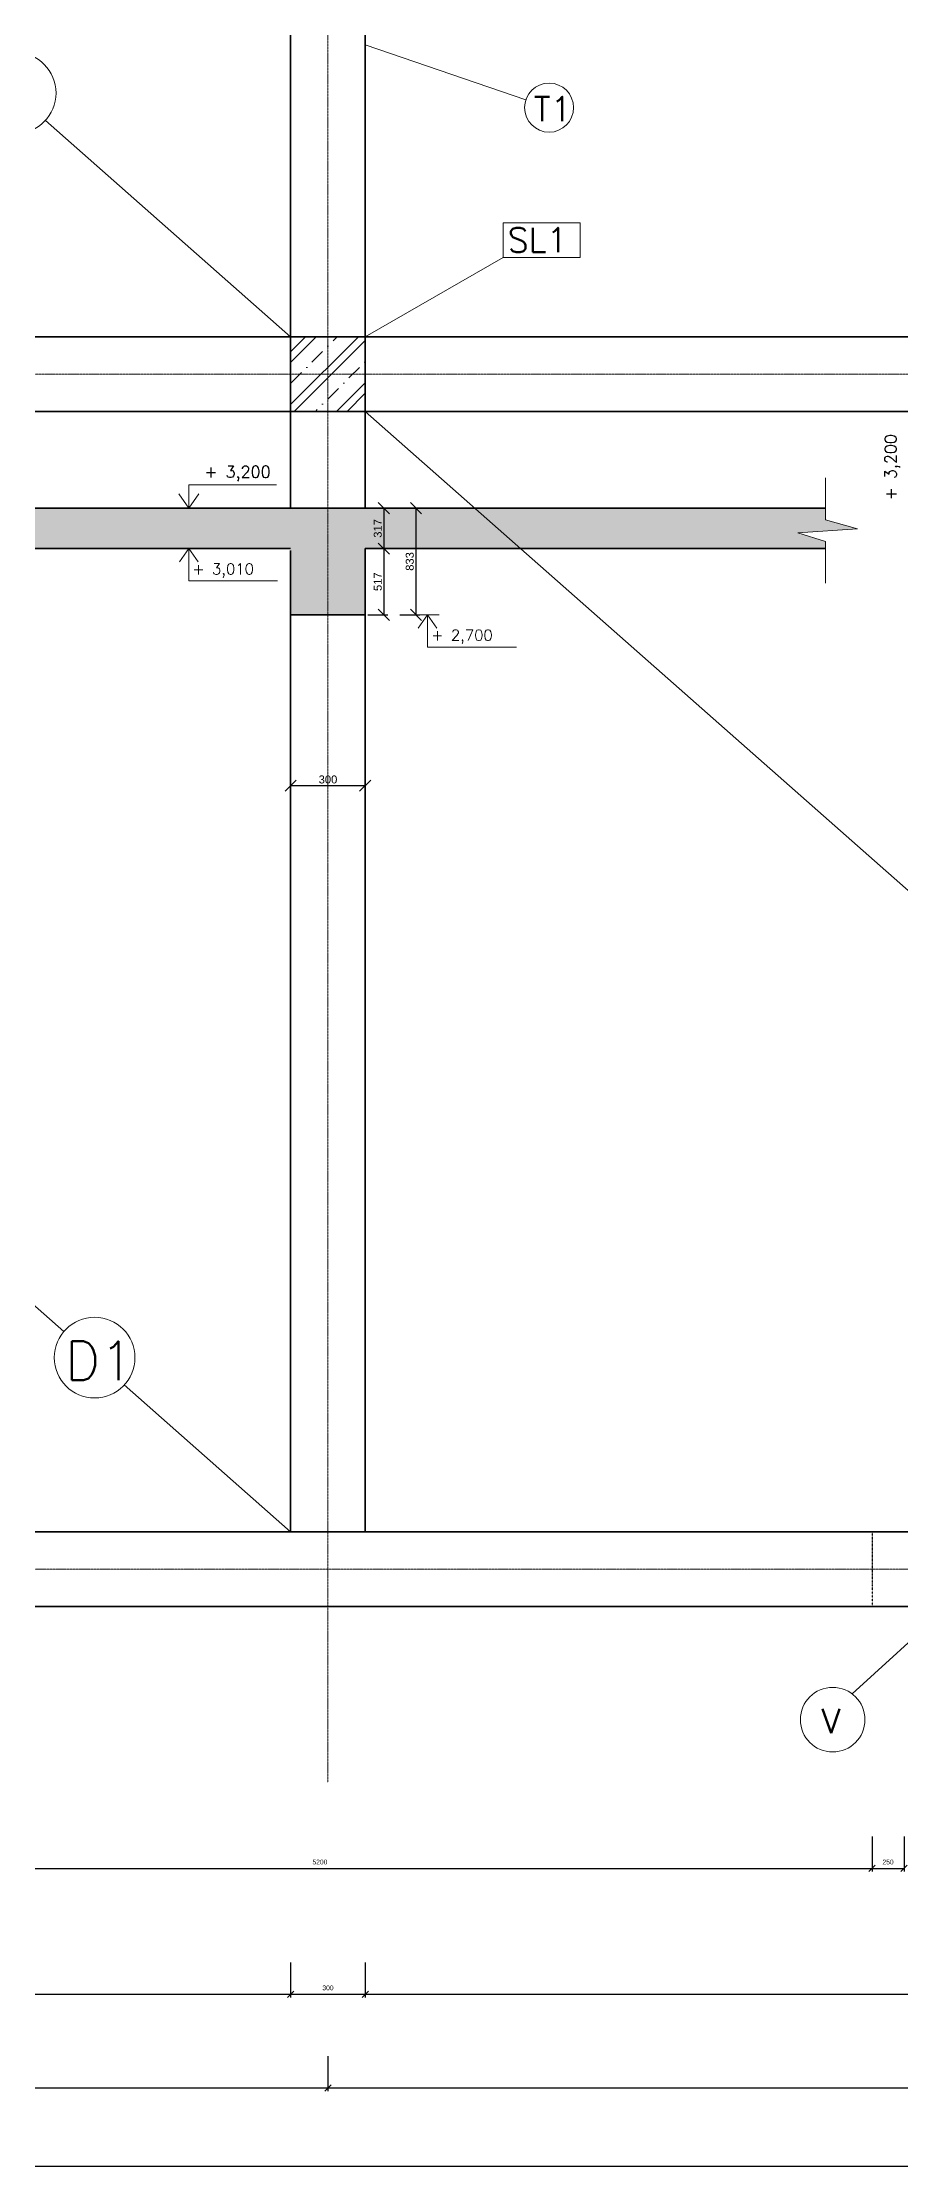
# Model space of a CAD drawing. Header units: millimetres. Extents: x -109904 to 256066, y -215550 to 75535.
# Drawn here: x 238723 to 245425, y 4739 to 21351 of the extents above; entities that cross this region are included whole.
import ezdxf

# ---------------------------------------------------------------- set-up
doc = ezdxf.new("R2010")
doc.units = ezdxf.units.MM
doc.header["$LTSCALE"] = 20
for name, pattern in [('DĚLICÍ', [31.75, 12.7, -6.35, 0, -6.35, 0, -6.35]), ('ČERCHOVANÁ', [25.4, 12.7, -6.35, 0, -6.35]), ('ČERCHOVANÁ2', [12.7, 6.35, -3.175, 0, -3.175])]:
    doc.linetypes.add(name, pattern=pattern)
for name, color, linetype, lineweight in [('Koty', 4, 'Continuous', 18), ('Kóty', 4, 'Continuous', 18), ('překlady', 2, 'DĚLICÍ', 25), ('TENKÁ PLNÁ ČÁRA', 7, 'Continuous', 18), ('TENKÁ ČERCHOVANÁ ČÁRA', 60, 'ČERCHOVANÁ', 18), ('TLUSTÁ PLNÁ ČÁRA', 2, 'Continuous', 35), ('tlustá čára', 212, 'Continuous', 35), ('šrafy', 7, 'Continuous', 13)]:
    doc.layers.add(name, color=color, linetype=linetype, lineweight=lineweight)
doc.styles.get("Standard").update_dxf_attribs({"font": 'arial.ttf'})
doc.dimstyles.new('Kopie Rozmery_1_50 - mensi koty', dxfattribs={"dimscale": 25, "dimtxt": 2.5, "dimasz": 3.5, "dimexe": 1.25, "dimexo": 0.625, "dimtad": 1, "dimdec": 0, "dimtxsty": 'Standard', "dimblk": 'OBLIQUE', "dimcen": 2.5, "dimadec": 0, "dimazin": 0, "dimtfac": 1, "dimtdec": 0, "dimtmove": 0, "dimatfit": 3, "dimldrblk": 'OBLIQUE', "dimfxl": 5, "dimfxlon": 1, "dimarcsym": 0})
doc.dimstyles.new('Rozmery_1_50', dxfattribs={"dimscale": 50, "dimtxt": 0.75, "dimasz": 1, "dimexe": 0.5, "dimexo": 0.625, "dimtad": 1, "dimdec": 0, "dimtxsty": 'Standard', "dimblk": 'OBLIQUE', "dimcen": 2.5, "dimadec": 0, "dimazin": 0, "dimtfac": 1, "dimtdec": 0, "dimtmove": 0, "dimatfit": 3, "dimldrblk": 'OBLIQUE', "dimfxl": 5, "dimfxlon": 1, "dimarcsym": 0})

# ---------------------------------------------------------------- blocks, each defined once
blk = doc.blocks.new('_Oblique')
at = {"color": 0, "linetype": 'ByBlock', "lineweight": -2}
blk.add_line((-0.5, -0.5), (0.5, 0.5), dxfattribs=at)
blk = doc.blocks.new('*D96')
at = {"layer": 'Defpoints', "color": 0, "transparency": 16777216}
for p in [(251161, 9275), (241244, 8593), (241244, 6106)]:
    blk.add_point(p, dxfattribs=at)
at = {"layer": 'Kóty', "color": 0, "lineweight": -2, "transparency": 16777216}
for p, q in [((241244, 6356), (241244, 6081)), ((251161, 6356), (251161, 6081)), ((251161, 6106), (241244, 6106))]:
    blk.add_line(p, q, dxfattribs=at)
at = {"layer": 'Kóty', "color": 0, "lineweight": -2, "transparency": 16777216, "xscale": 50, "yscale": 50, "zscale": 50, "rotation": 180}
blk.add_blockref('_Oblique', (241244, 6106), dxfattribs=at)
at = {"layer": 'Kóty', "color": 0, "lineweight": -2, "transparency": 16777216, "xscale": 50, "yscale": 50, "zscale": 50}
blk.add_blockref('_Oblique', (251161, 6106), dxfattribs=at)
at = {"layer": 'Kóty', "color": 0, "transparency": 16777216, "insert": (246203, 6157), "char_height": 37.5, "attachment_point": 5}
blk.add_mtext('6000', dxfattribs=at)
blk = doc.blocks.new('*D97')
at = {"layer": 'Defpoints', "color": 0, "transparency": 16777216}
for p in [(240661, 9275), (241244, 9275), (240661, 6106)]:
    blk.add_point(p, dxfattribs=at)
at = {"layer": 'Kóty', "color": 0, "lineweight": -2, "transparency": 16777216}
for p, q in [((240661, 6356), (240661, 6081)), ((241244, 6356), (241244, 6081)), ((241244, 6106), (240661, 6106))]:
    blk.add_line(p, q, dxfattribs=at)
at = {"layer": 'Kóty', "color": 0, "lineweight": -2, "transparency": 16777216, "xscale": 50, "yscale": 50, "zscale": 50, "rotation": 180}
blk.add_blockref('_Oblique', (240661, 6106), dxfattribs=at)
at = {"layer": 'Kóty', "color": 0, "lineweight": -2, "transparency": 16777216, "xscale": 50, "yscale": 50, "zscale": 50}
blk.add_blockref('_Oblique', (241244, 6106), dxfattribs=at)
at = {"layer": 'Kóty', "color": 0, "transparency": 16777216, "insert": (240953, 6157), "char_height": 37.5, "attachment_point": 5}
blk.add_mtext('300', dxfattribs=at)
blk = doc.blocks.new('*D98')
at = {"layer": 'Defpoints', "color": 0, "transparency": 16777216}
for p in [(230744, 9275), (240661, 9275), (230744, 6106)]:
    blk.add_point(p, dxfattribs=at)
at = {"layer": 'Kóty', "color": 0, "lineweight": -2, "transparency": 16777216}
for p, q in [((230744, 6356), (230744, 6081)), ((240661, 6356), (240661, 6081)), ((240661, 6106), (230744, 6106))]:
    blk.add_line(p, q, dxfattribs=at)
at = {"layer": 'Kóty', "color": 0, "lineweight": -2, "transparency": 16777216, "xscale": 50, "yscale": 50, "zscale": 50, "rotation": 180}
blk.add_blockref('_Oblique', (230744, 6106), dxfattribs=at)
at = {"layer": 'Kóty', "color": 0, "lineweight": -2, "transparency": 16777216, "xscale": 50, "yscale": 50, "zscale": 50}
blk.add_blockref('_Oblique', (240661, 6106), dxfattribs=at)
at = {"layer": 'Kóty', "color": 0, "transparency": 16777216, "insert": (235703, 6157), "char_height": 37.5, "attachment_point": 5}
blk.add_mtext('6000', dxfattribs=at)
blk = doc.blocks.new('*D99')
at = {"layer": 'Defpoints', "color": 0, "transparency": 16777216}
for p in [(223328, 9136), (251744, 8984), (251744, 4764)]:
    blk.add_point(p, dxfattribs=at)
at = {"layer": 'Kóty', "color": 0, "lineweight": -2, "transparency": 16777216}
for p, q in [((223328, 5014), (223328, 4739)), ((251744, 5014), (251744, 4739)), ((223328, 4764), (251744, 4764))]:
    blk.add_line(p, q, dxfattribs=at)
at = {"layer": 'Kóty', "color": 0, "lineweight": -2, "transparency": 16777216, "xscale": 50, "yscale": 50, "zscale": 50, "rotation": 180}
blk.add_blockref('_Oblique', (223328, 4764), dxfattribs=at)
at = {"layer": 'Kóty', "color": 0, "lineweight": -2, "transparency": 16777216, "xscale": 50, "yscale": 50, "zscale": 50}
blk.add_blockref('_Oblique', (251744, 4764), dxfattribs=at)
at = {"layer": 'Kóty', "color": 0, "transparency": 16777216, "insert": (237799, 4814), "char_height": 37.5, "attachment_point": 5}
blk.add_mtext('16875', dxfattribs=at)
blk = doc.blocks.new('*D100')
at = {"layer": 'Defpoints', "color": 0, "transparency": 16777216}
for p in [(240953, 8974), (251453, 8974), (240953, 5375)]:
    blk.add_point(p, dxfattribs=at)
at = {"layer": 'Kóty', "color": 0, "lineweight": -2, "transparency": 16777216}
for p, q in [((240953, 5625), (240953, 5350)), ((251453, 5625), (251453, 5350)), ((251453, 5375), (240953, 5375))]:
    blk.add_line(p, q, dxfattribs=at)
at = {"layer": 'Kóty', "color": 0, "lineweight": -2, "transparency": 16777216, "xscale": 50, "yscale": 50, "zscale": 50, "rotation": 180}
blk.add_blockref('_Oblique', (240953, 5375), dxfattribs=at)
at = {"layer": 'Kóty', "color": 0, "lineweight": -2, "transparency": 16777216, "xscale": 50, "yscale": 50, "zscale": 50}
blk.add_blockref('_Oblique', (251453, 5375), dxfattribs=at)
at = {"layer": 'Kóty', "color": 0, "transparency": 16777216, "insert": (246203, 5426), "char_height": 37.5, "attachment_point": 5}
blk.add_mtext('10500', dxfattribs=at)
blk = doc.blocks.new('*D101')
at = {"layer": 'Defpoints', "color": 0, "transparency": 16777216}
for p in [(230453, 8984), (240953, 8984), (230453, 5375)]:
    blk.add_point(p, dxfattribs=at)
at = {"layer": 'Kóty', "color": 0, "lineweight": -2, "transparency": 16777216}
for p, q in [((230453, 5625), (230453, 5350)), ((240953, 5625), (240953, 5350)), ((240953, 5375), (230453, 5375))]:
    blk.add_line(p, q, dxfattribs=at)
at = {"layer": 'Kóty', "color": 0, "lineweight": -2, "transparency": 16777216, "xscale": 50, "yscale": 50, "zscale": 50, "rotation": 180}
blk.add_blockref('_Oblique', (230453, 5375), dxfattribs=at)
at = {"layer": 'Kóty', "color": 0, "lineweight": -2, "transparency": 16777216, "xscale": 50, "yscale": 50, "zscale": 50}
blk.add_blockref('_Oblique', (240953, 5375), dxfattribs=at)
at = {"layer": 'Kóty', "color": 0, "transparency": 16777216, "insert": (235703, 5426), "char_height": 37.5, "attachment_point": 5}
blk.add_mtext('10500', dxfattribs=at)
blk = doc.blocks.new('*D106')
at = {"layer": 'Defpoints', "color": 0, "transparency": 16777216}
for p in [(236578, 9370), (245203, 9370), (245203, 7090)]:
    blk.add_point(p, dxfattribs=at)
at = {"layer": 'Kóty', "color": 0, "lineweight": -2, "transparency": 16777216}
for p, q in [((236578, 7340), (236578, 7065)), ((245203, 7340), (245203, 7065)), ((236578, 7090), (245203, 7090))]:
    blk.add_line(p, q, dxfattribs=at)
at = {"layer": 'Kóty', "color": 0, "lineweight": -2, "transparency": 16777216, "xscale": 50, "yscale": 50, "zscale": 50, "rotation": 180}
blk.add_blockref('_Oblique', (236578, 7090), dxfattribs=at)
at = {"layer": 'Kóty', "color": 0, "lineweight": -2, "transparency": 16777216, "xscale": 50, "yscale": 50, "zscale": 50}
blk.add_blockref('_Oblique', (245203, 7090), dxfattribs=at)
at = {"layer": 'Kóty', "color": 0, "transparency": 16777216, "insert": (240890, 7140), "char_height": 37.5, "attachment_point": 5}
blk.add_mtext('5200', dxfattribs=at)
blk = doc.blocks.new('*D107')
at = {"layer": 'Defpoints', "color": 0, "transparency": 16777216}
for p in [(245203, 9370), (245453, 9370), (245453, 7090)]:
    blk.add_point(p, dxfattribs=at)
at = {"layer": 'Kóty', "color": 0, "lineweight": -2, "transparency": 16777216}
for p, q in [((245203, 7340), (245203, 7065)), ((245453, 7340), (245453, 7065)), ((245203, 7090), (245453, 7090))]:
    blk.add_line(p, q, dxfattribs=at)
at = {"layer": 'Kóty', "color": 0, "lineweight": -2, "transparency": 16777216, "xscale": 50, "yscale": 50, "zscale": 50, "rotation": 180}
blk.add_blockref('_Oblique', (245203, 7090), dxfattribs=at)
at = {"layer": 'Kóty', "color": 0, "lineweight": -2, "transparency": 16777216, "xscale": 50, "yscale": 50, "zscale": 50}
blk.add_blockref('_Oblique', (245453, 7090), dxfattribs=at)
at = {"layer": 'Kóty', "color": 0, "transparency": 16777216, "insert": (245328, 7140), "char_height": 37.5, "attachment_point": 5}
blk.add_mtext('250', dxfattribs=at)
blk = doc.blocks.new('*D118')
at = {"layer": 'Defpoints', "color": 0, "lineweight": 50, "transparency": 16777216}
for p in [(241390, 17715), (241244, 17398), (241390, 17398)]:
    blk.add_point(p, dxfattribs=at)
at = {"layer": 'Kóty', "color": 0, "lineweight": -2, "transparency": 16777216}
for p, q in [((241390, 17715), (241421, 17715)), ((241390, 17715), (241390, 17398)), ((241265, 17398), (241421, 17398))]:
    blk.add_line(p, q, dxfattribs=at)
at = {"layer": 'Kóty', "color": 0, "lineweight": -2, "transparency": 16777216, "xscale": 87.5, "yscale": 87.5, "zscale": 87.5}
for p, rotation in [((241390, 17715), 90), ((241390, 17398), 270)]:
    blk.add_blockref('_Oblique', p, dxfattribs=dict(at, rotation=rotation))
at = {"layer": 'Kóty', "color": 0, "transparency": 16777216, "insert": (241342, 17556), "char_height": 62.5, "attachment_point": 5, "rotation": 90}
blk.add_mtext('317', dxfattribs=at)
blk = doc.blocks.new('*D119')
at = {"layer": 'Defpoints', "color": 0, "lineweight": 50, "transparency": 16777216}
for p in [(241244, 17398), (241244, 16881), (241390, 16881)]:
    blk.add_point(p, dxfattribs=at)
at = {"layer": 'Kóty', "color": 0, "lineweight": -2, "transparency": 16777216}
for p, q in [((241265, 17398), (241421, 17398)), ((241390, 17398), (241390, 16881)), ((241265, 16881), (241421, 16881))]:
    blk.add_line(p, q, dxfattribs=at)
at = {"layer": 'Kóty', "color": 0, "lineweight": -2, "transparency": 16777216, "xscale": 87.5, "yscale": 87.5, "zscale": 87.5}
for p, rotation in [((241390, 17398), 90), ((241390, 16881), 270)]:
    blk.add_blockref('_Oblique', p, dxfattribs=dict(at, rotation=rotation))
at = {"layer": 'Kóty', "color": 0, "transparency": 16777216, "insert": (241342, 17140), "char_height": 62.5, "attachment_point": 5, "rotation": 90}
blk.add_mtext('517', dxfattribs=at)
blk = doc.blocks.new('*D120')
at = {"layer": 'Defpoints', "color": 0, "lineweight": 50, "transparency": 16777216}
for p in [(241244, 17715), (241244, 16881), (241640, 16881)]:
    blk.add_point(p, dxfattribs=at)
at = {"layer": 'Kóty', "color": 0, "lineweight": -2, "transparency": 16777216}
for p, q in [((241515, 17715), (241671, 17715)), ((241640, 17715), (241640, 16881)), ((241515, 16881), (241671, 16881))]:
    blk.add_line(p, q, dxfattribs=at)
at = {"layer": 'Kóty', "color": 0, "lineweight": -2, "transparency": 16777216, "xscale": 87.5, "yscale": 87.5, "zscale": 87.5}
for p, rotation in [((241640, 17715), 90), ((241640, 16881), 270)]:
    blk.add_blockref('_Oblique', p, dxfattribs=dict(at, rotation=rotation))
at = {"layer": 'Kóty', "color": 0, "transparency": 16777216, "insert": (241592, 17298), "char_height": 62.5, "attachment_point": 5, "rotation": 90}
blk.add_mtext('833', dxfattribs=at)
blk = doc.blocks.new('*D121')
at = {"layer": 'Defpoints', "color": 0, "lineweight": 50, "transparency": 16777216}
for p in [(240661, 15724), (241244, 15724), (241244, 15547)]:
    blk.add_point(p, dxfattribs=at)
at = {"layer": 'Kóty', "color": 0, "lineweight": -2, "transparency": 16777216}
for p, q in [((240661, 15672), (240661, 15516)), ((241244, 15672), (241244, 15516)), ((240661, 15547), (241244, 15547))]:
    blk.add_line(p, q, dxfattribs=at)
at = {"layer": 'Kóty', "color": 0, "lineweight": -2, "transparency": 16777216, "xscale": 87.5, "yscale": 87.5, "zscale": 87.5, "rotation": 180}
blk.add_blockref('_Oblique', (240661, 15547), dxfattribs=at)
at = {"layer": 'Kóty', "color": 0, "lineweight": -2, "transparency": 16777216, "xscale": 87.5, "yscale": 87.5, "zscale": 87.5}
blk.add_blockref('_Oblique', (241244, 15547), dxfattribs=at)
at = {"layer": 'Kóty', "color": 0, "transparency": 16777216, "insert": (240953, 15595), "char_height": 62.5, "attachment_point": 5}
blk.add_mtext('300', dxfattribs=at)

msp = doc.modelspace()

# ---------------------------------------------------------------- hatches: boundary and pattern name
at = {"layer": 'TENKÁ PLNÁ ČÁRA', "transparency": 33554687}
h = msp.add_hatch(dxfattribs=at)
h.set_pattern_fill('BETON ZELEZOVY', color=256, scale=58.3331)
h.set_pattern_definition([(45, (118157.13, -22722.64), (-206.23865, 206.23865), []), (45, (118239.62, -22722.64), (-206.23865, 206.23865), []), (45, (118404.62, -22722.64), (-123.7432, 288.7341), [116.6662, -58.3331, 0, -58.3331])])
h.paths.add_polyline_path([(241244.292, 19052.623), (240952.626, 19052.623), (240952.626, 18760.958), (241244.292, 18760.958)])
h.paths.add_polyline_path([(240952.626, 19052.623), (240660.961, 19052.623), (240660.961, 18760.958), (240952.626, 18760.958)])
h.paths.add_polyline_path([(241244.292, 18760.958), (240952.626, 18760.958), (240952.626, 18469.292), (241244.292, 18469.292)])
h.paths.add_polyline_path([(240952.626, 18760.958), (240660.961, 18760.958), (240660.961, 18469.292), (240952.626, 18469.292)])
at = {"layer": 'šrafy', "transparency": 33554687}
h = msp.add_hatch(dxfattribs=at)
h.set_pattern_fill('BETON ZELEZOVY', color=256, scale=63.854245)
h.set_pattern_definition([(45, (118157.13, -22722.64), (-225.75885, 225.75885), []), (45, (118247.43, -22722.64), (-225.75885, 225.75885), []), (45, (118428.04, -22722.64), (-135.4553, 316.0624), [127.7085, -63.85424, 0, -63.85424])])
h.paths.add_polyline_path([(240952.626, 17714.793), (230161.003, 17714.793), (230161.003, 17398.128), (240660.961, 17398.128), (240660.961, 16881.463), (240952.626, 16881.463)])
h.paths.add_polyline_path([(242099.391, 17714.793), (240952.626, 17714.793), (240952.626, 16881.463), (241244.292, 16881.463), (241244.292, 17398.128), (242458.278, 17398.128)])
h.paths.add_polyline_path([(244623.841, 17522.021), (245089.617, 17552.562), (244838.269, 17621.969), (244838.269, 17714.793), (242099.391, 17714.793), (242458.278, 17398.128), (244838.269, 17398.128), (244838.269, 17454.04)])
h.paths.add_polyline_path([(251744.25, 17714.793), (246844.705, 17714.793), (246844.705, 17621.969), (247096.054, 17552.562), (246630.277, 17522.021), (246844.705, 17454.04), (246844.705, 17398.128), (251744.25, 17398.128)])
h.paths.add_polyline_path([(245948.781, 18469.292), (246465.446, 18469.292), (246465.446, 18760.958), (245632.116, 18760.958), (245632.116, 14597.683), (245948.781, 14318.272)])
h.paths.add_polyline_path([(245948.781, 14318.272), (245632.116, 14597.683), (245632.116, 9427.662), (245948.781, 9427.662)])
h.paths.add_polyline_path([(246465.446, 19052.623), (245948.781, 19052.623), (245948.781, 23651.568), (245632.116, 23930.979), (245632.116, 18760.958), (246465.446, 18760.958)])
h.paths.add_polyline_path([(245948.781, 28094.254), (245632.116, 28094.254), (245632.116, 23930.979), (245948.781, 23651.568)])

# ---------------------------------------------------------------- linework, layer by layer
at = {"layer": 'Koty'}
msp.add_line((241632.108, 16881.463), (241821.996, 16881.463), dxfattribs=at)
at = {"layer": 'překlady', "linetype": 'ČERCHOVANÁ2', "ltscale": 0.009}
msp.add_line((245202.609, 9719.327), (245202.609, 9135.996), dxfattribs=at)
at = {"layer": 'TENKÁ ČERCHOVANÁ ČÁRA', "ltscale": 0.009}
for p, q in [((240952.626, 29760.914), (240952.626, 7761.002)), ((228786.008, 18760.958), (252827.579, 18760.958)), ((221952.702, 9427.662), (252827.579, 9427.662))]:
    msp.add_line(p, q, dxfattribs=at)
at = {"layer": 'TLUSTÁ PLNÁ ČÁRA'}
for p, q in [((240660.961, 19052.623), (240660.961, 18469.292)), ((241244.292, 19052.623), (240660.961, 19052.623)), ((241244.292, 18469.292), (241244.292, 19052.623)), ((240660.961, 18469.292), (241244.292, 18469.292)), ((230161.003, 17714.793), (244838.269, 17714.793)), ((230161.003, 17398.128), (240660.961, 17398.128)), ((240660.961, 17382.51), (240660.961, 16865.845)), ((241244.292, 17398.128), (241244.292, 16881.463)), ((241244.292, 17398.128), (244838.269, 17398.128)), ((241244.292, 16881.463), (240660.961, 16881.463))]:
    msp.add_line(p, q, dxfattribs=at)
msp.add_lwpolyline([(230161.003, 18469.292), (230161.003, 28385.919), (251744.25, 28385.919), (251744.25, 9135.996), (230161.003, 9135.996), (230161.003, 9719.327)], dxfattribs=at)
at = {"layer": 'tlustá čára'}
msp.add_line((241244.292, 9719.327), (240660.961, 9719.327), dxfattribs=at)
msp.add_lwpolyline([(230744.334, 27802.588), (240660.961, 27802.588), (240660.961, 19052.623), (230744.334, 19052.623)], close=True, dxfattribs=at)
for points in [[(245632.116, 19052.623), (241244.292, 19052.623), (241244.292, 27802.588), (245632.116, 27802.588)], [(230744.334, 18469.292), (240660.961, 18469.292), (240660.961, 17714.793)], [(241244.292, 17714.793), (241244.292, 18469.292), (245632.116, 18469.292)], [(240660.961, 16881.463), (240660.961, 9719.327), (230744.334, 9719.327)], [(245632.116, 9719.327), (241244.292, 9719.327), (241244.292, 16881.463)]]:
    msp.add_lwpolyline(points, dxfattribs=at)
at = {"layer": 'šrafy'}
for p, q in [((241244.292, 21333.61), (242498.619, 20904.477)), ((238745.751, 20742.514), (240660.961, 19052.623)), ((241244.292, 19052.623), (242321.331, 19671.466)), ((230744.334, 18469.292), (238889.186, 11282.658)), ((241244.292, 18469.292), (249389.144, 11282.658)), ((244838.269, 17951.031), (244838.269, 17621.969)), ((239865.412, 17714.793), (239786.744, 17827.143)), ((239865.412, 17714.793), (239865.412, 17897.665)), ((239865.412, 17897.665), (240551.182, 17897.665)), ((239865.412, 17714.793), (239944.081, 17827.143)), ((244838.269, 17621.969), (245089.617, 17552.562)), ((245089.617, 17552.562), (244623.841, 17522.021)), ((244623.841, 17522.021), (244838.269, 17454.04)), ((244838.269, 17454.04), (244838.269, 17129.098)), ((239865.412, 17398.128), (239792.473, 17293.959)), ((239865.412, 17398.128), (239865.412, 17145.969)), ((239865.412, 17398.128), (239938.352, 17293.959)), ((239865.412, 17145.969), (240558.157, 17145.969)), ((241731.541, 16881.463), (241658.601, 16777.295)), ((241731.541, 16881.463), (241731.541, 16629.305)), ((241731.541, 16881.463), (241804.48, 16777.295)), ((241731.541, 16629.305), (242424.286, 16629.305)), ((239361.42, 10865.981), (240660.961, 9719.327)), ((245046.255, 8453.724), (245796.572, 9135.996))]:
    msp.add_line(p, q, dxfattribs=at)
msp.add_lwpolyline([(242321.331, 19671.466), (242923.832, 19671.466), (242923.832, 19943.886), (242321.331, 19943.886)], close=True, dxfattribs=at)
for centre, radius in [((238514.347, 20956.195), 314.971), ((242679.868, 20842.467), 191.563), ((239130.016, 11079.661), 314.971), ((244895.335, 8251.949), 251.973)]:
    msp.add_circle(centre, radius, dxfattribs=at)

# ---------------------------------------------------------------- texts
at = {"layer": 'šrafy', "attachment_point": 1}
for s, width, gutter_width, insert, char_height in [('{\\Fromans|c238;T1}', 1105.85906, 15.964, (242560.971, 20928.239), 191.56287), ('{\\Fromans|c238;SL1}', 1105.85906, 15.964, (242356.531, 19904.68), 191.56287), ('\\pxi-3,l4,t4;{\\Fromans|c238;+ 3,200}', 918.48518, 11.429, (239896.664, 18044.156), 91.43595), ('\\pxi-4,l4,t4;{\\Fromans|c238;+ 3,010}', 851.60064, 10.597, (239894.389, 17281.793), 84.77754), ('\\pxi-4,l4,t4;{\\Fromans|c238;+ 2,700}', 851.60064, 10.597, (241760.517, 16765.128), 84.77754), ('{\\Fromans|c238;D1}', 1757.37002, 25.368, (238898.911, 11207.823), 304.42111), ('{\\Fromans|c238;V}', 1105.85906, 15.964, (244808.85, 8337.721), 191.56287)]:
    msp.add_mtext_dynamic_manual_height_columns(s, width=width, gutter_width=gutter_width, heights=[0], dxfattribs=dict(at, insert=insert, char_height=char_height))
at = {"layer": 'šrafy', "insert": (245302.753, 17684.826), "char_height": 91.43595, "attachment_point": 1, "rotation": 90}
msp.add_mtext_dynamic_manual_height_columns('\\pxi-3,l4,t4;{\\Fromans|c238;+ 3,200}', width=918.48518, gutter_width=11.429, heights=[0], dxfattribs=at)

# ---------------------------------------------------------------- dimensions: what is measured, and where the dimension line sits
at = {"layer": 'Kóty'}
for base, p1, p2, picture, middle in [((241389.681, 17398.128), (241389.681, 17714.793), (241244.292, 17398.128), '*D118', (241342.124, 17556.46)), ((241639.934, 16881.463), (241244.292, 17714.793), (241244.292, 16881.463), '*D120', (241592.377, 17298.128))]:
    dim = msp.add_linear_dim(base=base, p1=p1, p2=p2, angle=90, dimstyle='Kopie Rozmery_1_50 - mensi koty', dxfattribs=at)
    dim.commit()
    dim.dimension.update_dxf_attribs({"geometry": picture, "text_midpoint": middle})
dim = msp.add_linear_dim(base=(241389.681, 16881.463), p1=(241244.292, 17398.128), p2=(241244.292, 16881.463), angle=90, dimstyle='Kopie Rozmery_1_50 - mensi koty', override={"dimtmove": 1}, dxfattribs=at)
dim.commit()
dim.dimension.update_dxf_attribs({"geometry": '*D119', "text_midpoint": (241342.145, 17139.795)})
dim = msp.add_linear_dim(base=(241244.292, 15547.041), p1=(240660.961, 15723.959), p2=(241244.292, 15723.959), text='300', dimstyle='Kopie Rozmery_1_50 - mensi koty', dxfattribs=at)
dim.commit()
dim.dimension.update_dxf_attribs({"geometry": '*D121', "text_midpoint": (240952.626, 15594.598)})
for base, p1, p2, text, picture, middle in [((245202.609, 7090.024), (236577.644, 9370.151), (245202.609, 9370.151), '5200', '*D106', (240890.126, 7140.421)), ((230744.334, 6106.352), (240660.961, 9275.493), (230744.334, 9275.493), '6000', '*D98', (235702.647, 6156.749)), ((240660.961, 6106.352), (241244.292, 9275.493), (240660.961, 9275.493), '300', '*D97', (240952.626, 6156.762)), ((241244.292, 6106.352), (251160.919, 9275.493), (241244.292, 8593.345), '6000', '*D96', (246202.605, 6156.749))]:
    dim = msp.add_linear_dim(base=base, p1=p1, p2=p2, text=text, dimstyle='Rozmery_1_50', override={"dimtmove": 1}, dxfattribs=at)
    dim.commit()
    dim.dimension.update_dxf_attribs({"geometry": picture, "text_midpoint": middle})
for base, p1, p2, picture, middle in [((245452.608, 7090.024), (245202.609, 9370.151), (245452.608, 9370.151), '*D107', (245327.609, 7140.421)), ((230452.668, 5375.223), (240952.626, 8983.828), (230452.668, 8983.828), '*D101', (235702.647, 5425.619))]:
    dim = msp.add_linear_dim(base=base, p1=p1, p2=p2, dimstyle='Rozmery_1_50', override={"dimtmove": 1}, dxfattribs=at)
    dim.commit()
    dim.dimension.update_dxf_attribs({"geometry": picture, "text_midpoint": middle})
dim = msp.add_linear_dim(base=(251744.25, 4764.039), p1=(223327.697, 9135.996), p2=(251744.25, 8983.828), text='16875', dimstyle='Rozmery_1_50', override={"dimtmove": 1}, dxfattribs=at)
dim.commit()
dim.dimension.update_dxf_attribs({"geometry": '*D99', "text_midpoint": (237799.445, 4764.039), "dimtype": 160})
dim = msp.add_linear_dim(base=(240952.626, 5375.223), p1=(251452.584, 8974.23), p2=(240952.626, 8974.23), dimstyle='Rozmery_1_50', dxfattribs=at)
dim.commit()
dim.dimension.update_dxf_attribs({"geometry": '*D100', "text_midpoint": (246202.605, 5425.619)})

doc.saveas('drawing.dxf')
